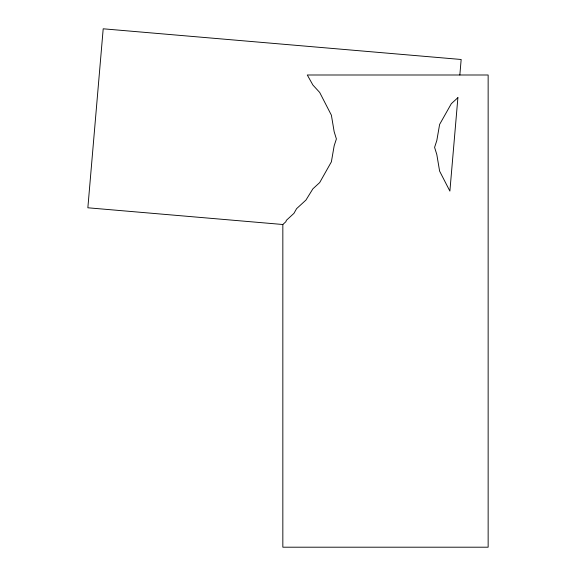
<?xml version="1.0" encoding="UTF-8"?>
<svg xmlns="http://www.w3.org/2000/svg" width="576" height="576" viewBox="0 0 576 576"><rect width="100%" height="100%" fill="white"/><g stroke="black" fill="none" stroke-linecap="round" stroke-linejoin="round"><path stroke-width="0.86" d="M459.842 74.995L461.167 59.486L103.198 28.8L87.854 207.785L282.838 224.503L285.898 221.688L286.337 220.349L293.933 213.372L296.59 208.663L305.942 200.074L312.905 188.806L319.687 182.585L331.38 161.842L334.166 145.771L336.391 138.938L334.166 131.724L331.38 115.178L319.687 92.434L312.905 85.046L307.289 74.995L488.146 74.995L488.146 547.2L282.838 547.2L282.838 224.503M457.898 97.661L449.885 191.117L439.61 171.122L436.817 154.57L434.592 147.355L436.817 140.522L439.61 124.452L451.303 103.716L457.898 97.661"/></g></svg>
